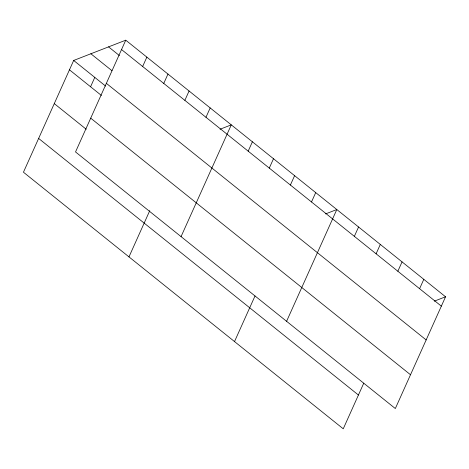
<?xml version="1.0" encoding="UTF-8"?>
<svg xmlns="http://www.w3.org/2000/svg" width="469" height="469" viewBox="0 0 469 469"><rect width="100%" height="100%" fill="white"/><g stroke="black" fill="none" stroke-linecap="round" stroke-linejoin="round"><path stroke-width="0.7" d="M125.751 40.187L75.527 151.944L395.326 408.54L445.55 296.783L125.751 40.187L73.674 60.46L23.45 172.217L343.249 428.813L363.745 383.202M90.576 86.765L94.785 77.397M142.652 66.487L146.861 57.118M163.757 83.423L167.966 74.055M184.862 100.36L189.071 90.992M128.981 256.895L149.775 210.628M205.967 117.291L210.182 107.929M181.057 236.622L231.287 124.86L220.049 129.239M248.183 151.165L252.392 141.796M269.288 168.101L273.497 158.733M290.399 185.032L294.608 175.67M234.518 341.573L255.013 295.962M311.504 201.969L315.713 192.601M286.594 321.294L336.818 209.537L325.58 213.911M354.353 236.353L358.568 226.984M376.103 253.799L380.312 244.437M397.847 271.252L402.056 261.884M419.597 288.699L423.806 279.331M434.312 301.157L445.55 296.783M121.541 49.556L441.341 306.146M108.568 46.877L119.407 55.571M90.863 53.771L111.968 70.708M106.357 83.341L426.157 339.937M73.674 60.46L105.619 86.091M69.465 69.828L101.41 95.459M90.71 118.153L410.51 374.749M54.281 103.62L86.226 129.251M38.634 138.431L358.433 395.027"/></g></svg>
